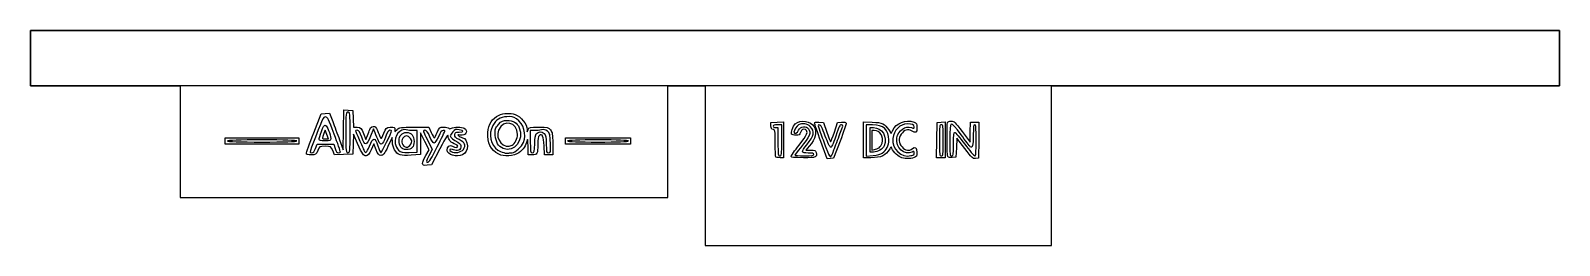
# Model space of a CAD drawing. Header units: millimetres. Extents: x 4.5 to 13.3, y 4 to 28.
# Drawn here: x 4.73 to 11.57, y 3.96 to 4.92 of the extents above; entities that cross this region are included whole.
import ezdxf

# ---------------------------------------------------------------- set-up
doc = ezdxf.new("R2010")
doc.units = ezdxf.units.MM
doc.layers.add('Back', color=7, linetype='CONTINUOUS')

msp = doc.modelspace()

# ---------------------------------------------------------------- linework, layer by layer
at = {"layer": 'Back', "color": 7}
for points in [[(5.401612, 4.17457), (7.583134, 4.17457), (7.583134, 4.67323), (7.750312, 4.67323), (7.750312, 3.959446), (9.300563, 3.959446), (9.300563, 4.67323), (11.572869, 4.67323), (11.572869, 4.921071), (4.732439, 4.921071), (4.732439, 4.67323), (5.401612, 4.67323)], [(4.732439, 4.921071), (11.572869, 4.921071), (11.572869, 4.67323), (4.732439, 4.67323)], [(9.300563, 4.67323), (7.750312, 4.67323), (7.750312, 3.959446), (9.300563, 3.959446)], [(8.787516, 4.430878), (8.788659, 4.509651), (8.806514, 4.510943), (8.82437, 4.512235), (8.82437, 4.432169), (8.82437, 4.352103), (8.805371, 4.352103), (8.786373, 4.352103)], [(5.603493, 4.426882), (5.603493, 4.441199), (5.768133, 4.441199), (5.932774, 4.441199), (5.932774, 4.426882), (5.932774, 4.412566), (5.768133, 4.412566), (5.603493, 4.412566)], [(7.125821, 4.426882), (7.125821, 4.441199), (7.271373, 4.441199), (7.416925, 4.441199), (7.416925, 4.426882), (7.416925, 4.412566), (7.271373, 4.412566), (7.125821, 4.412566)], [(6.486341, 4.326461)], [(6.827553, 4.367309)], [(8.542702, 4.372258)]]:
    msp.add_lwpolyline(points, close=True, dxfattribs=at)
for points in [[(5.999318, 4.462674), (6.032063, 4.548574), (6.051098, 4.550016), (6.070135, 4.551458), (6.084168, 4.514224)], [(6.114507, 4.432464), (6.130813, 4.387935), (6.132112, 4.476875), (6.133412, 4.565815), (6.153587, 4.564352), (6.173763, 4.56289), (6.175151, 4.526182), (6.17654, 4.489474), (6.193976, 4.488005)], [(6.05789, 4.456125), (6.050152, 4.475825), (6.04432, 4.459705)], [(6.051695, 4.436427), (6.065627, 4.436427), (6.05789, 4.456125)], [(6.195596, 4.415273), (6.176587, 4.457901), (6.175175, 4.412566), (6.173763, 4.36723), (6.132798, 4.365863), (6.091834, 4.364495), (6.084267, 4.383759)], [(6.221892, 4.460388), (6.232373, 4.434241), (6.239484, 4.451259)], [(6.274153, 4.462674), (6.266164, 4.481763), (6.253263, 4.448402)], [(6.362264, 4.479465), (6.362264, 4.469461), (6.372487, 4.478985)], [(6.50091, 4.362158), (6.515472, 4.38796), (6.496376, 4.425317), (6.477281, 4.462674), (6.477038, 4.414463), (6.476795, 4.366252), (6.435813, 4.363102)], [(6.462487, 4.425213), (6.462487, 4.473651), (6.444591, 4.473547)], [(6.44887, 4.488343), (6.515029, 4.48817), (6.525134, 4.464681)], [(6.954325, 4.478421), (6.954623, 4.467446), (6.958818, 4.477855)], [(6.986235, 4.473704), (6.968339, 4.474384), (6.968339, 4.424385)], [(8.045033, 4.494946), (8.045033, 4.509651), (8.073392, 4.510893), (8.10175, 4.512136), (8.10175, 4.432119), (8.10175, 4.352103), (8.085645, 4.352103)], [(8.066039, 4.486544), (8.076542, 4.486544), (8.076542, 4.423525)], [(8.093348, 4.429827), (8.093348, 4.499148), (8.074442, 4.499148)], [(8.259912, 4.510932), (8.279432, 4.509651), (8.294573, 4.466592)], [(8.328658, 4.466588), (8.343323, 4.509651), (8.361217, 4.510945)], [(8.492195, 4.352103), (8.458858, 4.352103), (8.458858, 4.432333), (8.458858, 4.512563), (8.498473, 4.511107)], [(8.499821, 4.499132), (8.471462, 4.499132), (8.471462, 4.429202), (8.471462, 4.359272), (8.50174, 4.36181)], [(8.488268, 4.431928), (8.488268, 4.486544), (8.50318, 4.486544)], [(8.507321, 4.47394), (8.49667, 4.47394), (8.49667, 4.429747), (8.49667, 4.385553), (8.508224, 4.388234)], [(8.572073, 4.476567), (8.582356, 4.460945), (8.588354, 4.472695)], [(8.900604, 4.468899), (8.935703, 4.421845), (8.936896, 4.466798), (8.938088, 4.511752), (8.956942, 4.511752), (8.975796, 4.511752), (8.974655, 4.430878), (8.973514, 4.350002), (8.960229, 4.348714)], [(6.0073, 4.393477), (6.014937, 4.412566), (6.051833, 4.412566), (6.088728, 4.412566), (6.095028, 4.393477)], [(6.278186, 4.388029), (6.267992, 4.413599), (6.25574, 4.386836)], [(6.351443, 4.422342), (6.350646, 4.442348), (6.331401, 4.402403)], [(6.426404, 4.375655), (6.462487, 4.376774), (6.462487, 4.425213)], [(6.563681, 4.391087), (6.526905, 4.319505), (6.506623, 4.318037)], [(6.507834, 4.431634), (6.529414, 4.388664), (6.514971, 4.360052)], [(6.977368, 4.364844), (6.958789, 4.364844), (6.958297, 4.404215)], [(7.06855, 4.414309), (7.06855, 4.364844), (7.049951, 4.364844), (7.031352, 4.364844), (7.029669, 4.405171)], [(8.216159, 4.40357), (8.201568, 4.385714), (8.223001, 4.385714)], [(8.354367, 4.425626), (8.325502, 4.350002), (8.310951, 4.34874), (8.296401, 4.347478), (8.268313, 4.424363)], [(8.504022, 4.377327), (8.488268, 4.377327), (8.488268, 4.431928)], [(8.911914, 4.393552), (8.876885, 4.439679), (8.874785, 4.396941), (8.872684, 4.354204), (8.856307, 4.352862)]]:
    msp.add_lwpolyline(points, dxfattribs=at)
for points in [[(6.051935, 4.534257), (6.04089, 4.534257), (6.040853, 4.534174), (5.990072, 4.399443)], [(6.090764, 4.458136), (6.065887, 4.525464), (6.061402, 4.534257), (6.051935, 4.534257)], [(6.152295, 4.555732), (6.143085, 4.555732), (6.14275, 4.552551), (6.14275, 4.465061)], [(6.161839, 4.465061), (6.161839, 4.552551), (6.161499, 4.555732), (6.152295, 4.555732)], [(6.778333, 4.464464), (6.780966, 4.500873), (6.798511, 4.528895), (6.826681, 4.541685)], [(6.863134, 4.535638), (6.832108, 4.53347), (6.816186, 4.523393), (6.800634, 4.49608)], [(6.826305, 4.501145), (6.840775, 4.516936), (6.845478, 4.519146), (6.864629, 4.519146)], [(6.826681, 4.541685), (6.848969, 4.551804), (6.8797, 4.553563), (6.900025, 4.545884)], [(6.911055, 4.456472), (6.910986, 4.511617), (6.84773, 4.526003), (6.826694, 4.475656)], [(6.906301, 4.52629), (6.892558, 4.535502), (6.884908, 4.53716), (6.863134, 4.535638)], [(6.864629, 4.519146), (6.891339, 4.519146), (6.909535, 4.508082), (6.91863, 4.486317)], [(6.900025, 4.545884), (6.926394, 4.53592), (6.953675, 4.502028), (6.954325, 4.478421)], [(6.93803, 4.42069), (6.952863, 4.456189), (6.938232, 4.50488), (6.906301, 4.52629)], [(8.153957, 4.503059), (8.176128, 4.523888), (8.224938, 4.516569), (8.238477, 4.490388)], [(8.588354, 4.472695), (8.606518, 4.50828), (8.647229, 4.524543), (8.685101, 4.511341)], [(8.835322, 4.509307), (8.836932, 4.513503), (8.842965, 4.515953), (8.851688, 4.515953)], [(8.895791, 4.454595), (8.846218, 4.52188), (8.845376, 4.521501), (8.845376, 4.431928)], [(8.851688, 4.515953), (8.864396, 4.515953), (8.868317, 4.512182), (8.900604, 4.468899)], [(5.966373, 4.370809), (5.966484, 4.374091), (5.98131, 4.415429), (5.999318, 4.462674)], [(6.023445, 4.433115), (6.023445, 4.436541), (6.027975, 4.45276), (6.033512, 4.469155)], [(6.033512, 4.469155), (6.040704, 4.490451), (6.045698, 4.498552), (6.050998, 4.497523)], [(6.04432, 4.459705), (6.03607, 4.436899), (6.036219, 4.436427), (6.051695, 4.436427)], [(6.050998, 4.497523), (6.058688, 4.496027), (6.074921, 4.456453), (6.075569, 4.437621)], [(6.084168, 4.514224), (6.091885, 4.493746), (6.105538, 4.456953), (6.114507, 4.432464)], [(6.118889, 4.378201), (6.118889, 4.380298), (6.106233, 4.416269), (6.090764, 4.458136)], [(6.14275, 4.465061), (6.14275, 4.37757), (6.14309, 4.374388), (6.152295, 4.374388)], [(6.152295, 4.374388), (6.161504, 4.374388), (6.161839, 4.37757), (6.161839, 4.465061)], [(6.194362, 4.474605), (6.189598, 4.474605), (6.1857, 4.47365), (6.1857, 4.472483)], [(6.1857, 4.472483), (6.1857, 4.471316), (6.193408, 4.453599), (6.202828, 4.433112)], [(6.193976, 4.488005), (6.21023, 4.486634), (6.212122, 4.484763), (6.221892, 4.460388)], [(6.214056, 4.443352), (6.205952, 4.46631), (6.200725, 4.474605), (6.194362, 4.474605)], [(6.253263, 4.448402), (6.236115, 4.40406), (6.228284, 4.403052), (6.214056, 4.443352)], [(6.239484, 4.451259), (6.243395, 4.46062), (6.248006, 4.472725), (6.249731, 4.478159)], [(6.249731, 4.478159), (6.253197, 4.489079), (6.263428, 4.494696), (6.273098, 4.490985)], [(6.273098, 4.490985), (6.276551, 4.48966), (6.283211, 4.477908), (6.287901, 4.464869)], [(6.288557, 4.428076), (6.285028, 4.436606), (6.278546, 4.452176), (6.274153, 4.462674)], [(6.287901, 4.464869), (6.292589, 4.45183), (6.298097, 4.440129), (6.300139, 4.438866)], [(6.299935, 4.374388), (6.30312, 4.374388), (6.347955, 4.465755), (6.347955, 4.472244)], [(6.300139, 4.438866), (6.302182, 4.437603), (6.307883, 4.447813), (6.312808, 4.461553)], [(6.312808, 4.461553), (6.32153, 4.485886), (6.322289, 4.486573), (6.342013, 4.488002)], [(6.33956, 4.474605), (6.333551, 4.474605), (6.328005, 4.46579), (6.320041, 4.443586)], [(6.347955, 4.472244), (6.347955, 4.473543), (6.344177, 4.474605), (6.33956, 4.474605)], [(6.342013, 4.488002), (6.35986, 4.489295), (6.362264, 4.488287), (6.362264, 4.479465)], [(6.413581, 4.476961), (6.386087, 4.484348), (6.357967, 4.448931), (6.364343, 4.414949)], [(6.372487, 4.478985), (6.381704, 4.487572), (6.389221, 4.488493), (6.44887, 4.488343)], [(6.38136, 4.427944), (6.38136, 4.450158), (6.394773, 4.465061), (6.414765, 4.465061)], [(6.432267, 4.438263), (6.422097, 4.453785), (6.407761, 4.454285), (6.398046, 4.439458)], [(6.444591, 4.473544), (6.434748, 4.473475), (6.420794, 4.475024), (6.413581, 4.476961)], [(6.414765, 4.465061), (6.435768, 4.465061), (6.44817, 4.450274), (6.44817, 4.425236)], [(6.496201, 4.474605), (6.486978, 4.474605), (6.487827, 4.471468), (6.507834, 4.431634)], [(6.518506, 4.445972), (6.509061, 4.467862), (6.503808, 4.474605), (6.496201, 4.474605)], [(6.525134, 4.464684), (6.530691, 4.451765), (6.536695, 4.441195), (6.538475, 4.441195)], [(6.538475, 4.441195), (6.540256, 4.441195), (6.54625, 4.451932), (6.551794, 4.465056)], [(6.551794, 4.465056), (6.561517, 4.48807), (6.562556, 4.488917), (6.581093, 4.488917)], [(6.552041, 4.400678), (6.571029, 4.43876), (6.586564, 4.470972), (6.586564, 4.472261)], [(6.578213, 4.474446), (6.572694, 4.474342), (6.565499, 4.46463), (6.557002, 4.445814)], [(6.600665, 4.447484), (6.600492, 4.459863), (6.593659, 4.449437), (6.563681, 4.391087)], [(6.586564, 4.472261), (6.586564, 4.47355), (6.582806, 4.474533), (6.578213, 4.474446)], [(6.581093, 4.488917), (6.591662, 4.488917), (6.601642, 4.486763), (6.603268, 4.484131)], [(6.635472, 4.411102), (6.613834, 4.418908), (6.600872, 4.432457), (6.600665, 4.447484)], [(6.603268, 4.484131), (6.605245, 4.480933), (6.609189, 4.480933), (6.615166, 4.484131)], [(6.621507, 4.46787), (6.615411, 4.460783), (6.610423, 4.452956), (6.610423, 4.450478)], [(6.610423, 4.450478), (6.610423, 4.444087), (6.62539, 4.430689), (6.643402, 4.420956)], [(6.615166, 4.484131), (6.626819, 4.490368), (6.660999, 4.490277), (6.67277, 4.483978)], [(6.65014, 4.477465), (6.634869, 4.480329), (6.631154, 4.479084), (6.621507, 4.46787)], [(6.65037, 4.432969), (6.632538, 4.441632), (6.629312, 4.445269), (6.630491, 4.455378)], [(6.630491, 4.455378), (6.631731, 4.466008), (6.634033, 4.467381), (6.649795, 4.466902)], [(6.655017, 4.453245), (6.642055, 4.456029), (6.641858, 4.455821), (6.650701, 4.448678)], [(6.649795, 4.466902), (6.672766, 4.466204), (6.672996, 4.473177), (6.650142, 4.477465)], [(6.650701, 4.448678), (6.655796, 4.444562), (6.662442, 4.441195), (6.665471, 4.441195)], [(6.67277, 4.483976), (6.693118, 4.473086), (6.678716, 4.448156), (6.655017, 4.453245)], [(6.827559, 4.367309), (6.791033, 4.386989), (6.775015, 4.418604), (6.778333, 4.464464)], [(6.800634, 4.49608), (6.779939, 4.459737), (6.790854, 4.406804), (6.823446, 4.385449)], [(6.826694, 4.475656), (6.809238, 4.43388), (6.850356, 4.388069), (6.887477, 4.407935)], [(6.811742, 4.452782), (6.809887, 4.481919), (6.810476, 4.483873), (6.826305, 4.501145)], [(6.846648, 4.393258), (6.824754, 4.402315), (6.813762, 4.421058), (6.811742, 4.452782)], [(6.91863, 4.486317), (6.941555, 4.431448), (6.896171, 4.372774), (6.846648, 4.393258)], [(6.887477, 4.407935), (6.900005, 4.414641), (6.911076, 4.437431), (6.911055, 4.456472)], [(6.958817, 4.477855), (6.962682, 4.487448), (6.966381, 4.48828), (7.005988, 4.488467)], [(7.018625, 4.476594), (7.010653, 4.474629), (6.996077, 4.473329), (6.986235, 4.473704)], [(6.988132, 4.414716), (6.989057, 4.436896), (6.991961, 4.457055), (6.994586, 4.459515)], [(6.994586, 4.459515), (7.005654, 4.469888), (7.020358, 4.470309), (7.030133, 4.460532)], [(7.0091, 4.450911), (7.003788, 4.446503), (7.00174, 4.435774), (7.00174, 4.412372)], [(7.005988, 4.488467), (7.046737, 4.488662), (7.049473, 4.488023), (7.058757, 4.476222)], [(7.029669, 4.405171), (7.027863, 4.448444), (7.021956, 4.461581), (7.0091, 4.450911)], [(7.044873, 4.470651), (7.035894, 4.477918), (7.029698, 4.479321), (7.018625, 4.476594)], [(7.030133, 4.460532), (7.038372, 4.452294), (7.039922, 4.444698), (7.039922, 4.412566)], [(7.058292, 4.417763), (7.056782, 4.457069), (7.055523, 4.46203), (7.044873, 4.470651)], [(7.058757, 4.476222), (7.067202, 4.465487), (7.06855, 4.456965), (7.06855, 4.414309)], [(8.054486, 4.4789), (8.046739, 4.48), (8.045033, 4.482897), (8.045033, 4.494946)], [(8.063939, 4.417631), (8.063939, 4.476578), (8.063786, 4.477579), (8.054486, 4.4789)], [(8.074442, 4.499148), (8.060438, 4.499148), (8.055536, 4.497514), (8.055536, 4.492846)], [(8.055536, 4.492846), (8.055536, 4.488925), (8.059504, 4.486544), (8.066039, 4.486544)], [(8.137521, 4.457038), (8.133046, 4.464277), (8.143333, 4.493078), (8.153957, 4.503059)], [(8.156719, 4.452934), (8.147555, 4.452934), (8.138916, 4.454781), (8.137521, 4.457038)], [(8.168738, 4.499023), (8.160743, 4.494745), (8.147964, 4.474274), (8.147964, 4.465746)], [(8.147964, 4.465746), (8.147964, 4.455711), (8.163095, 4.462435), (8.16897, 4.475081)], [(8.177739, 4.464402), (8.174003, 4.454573), (8.170999, 4.452934), (8.156719, 4.452934)], [(8.220228, 4.491796), (8.208584, 4.504232), (8.184727, 4.507581), (8.168738, 4.499023)], [(8.16897, 4.475081), (8.174155, 4.48624), (8.177995, 4.488872), (8.190628, 4.489925)], [(8.171071, 4.408455), (8.20767, 4.454629), (8.213857, 4.469858), (8.199203, 4.477701)], [(8.212684, 4.481638), (8.225942, 4.462711), (8.219948, 4.44832), (8.17683, 4.395551)], [(8.199203, 4.477701), (8.189592, 4.482844), (8.18326, 4.478921), (8.177739, 4.464402)], [(8.190628, 4.489925), (8.202709, 4.490932), (8.207413, 4.489165), (8.212684, 4.481638)], [(8.205288, 4.410154), (8.238913, 4.451293), (8.242057, 4.46848), (8.220228, 4.491796)], [(8.238477, 4.490388), (8.251536, 4.465134), (8.244682, 4.438475), (8.216159, 4.40357)], [(8.268313, 4.424363), (8.252866, 4.46665), (8.240263, 4.503716), (8.240309, 4.506731)], [(8.240309, 4.506731), (8.240378, 4.510627), (8.246036, 4.511842), (8.259912, 4.510932)], [(8.262034, 4.49839), (8.253136, 4.499711), (8.253193, 4.499192), (8.265597, 4.46583)], [(8.288357, 4.448778), (8.27421, 4.488297), (8.269438, 4.497291), (8.262034, 4.49839)], [(8.265597, 4.46583), (8.272531, 4.447184), (8.283922, 4.416546), (8.290912, 4.397747)], [(8.312028, 4.399279), (8.308066, 4.400041), (8.299067, 4.418858), (8.288357, 4.448778)], [(8.294573, 4.466592), (8.3029, 4.44291), (8.310676, 4.423532), (8.311853, 4.42353)], [(8.311853, 4.42353), (8.313029, 4.423527), (8.320592, 4.442903), (8.328658, 4.466588)], [(8.334877, 4.448598), (8.322622, 4.410956), (8.316788, 4.398361), (8.312028, 4.399279)], [(8.326767, 4.386764), (8.333084, 4.403517), (8.345333, 4.435656), (8.353985, 4.458186)], [(8.360526, 4.499148), (8.352493, 4.499148), (8.34926, 4.492778), (8.334877, 4.448598)], [(8.353985, 4.458186), (8.369401, 4.498326), (8.369533, 4.499148), (8.360526, 4.499148)], [(8.381171, 4.506744), (8.382304, 4.503721), (8.370242, 4.467218), (8.354367, 4.425626)], [(8.361217, 4.510945), (8.373089, 4.511804), (8.379804, 4.51039), (8.381171, 4.506744)], [(8.498473, 4.511107), (8.542935, 4.509473), (8.553753, 4.504397), (8.572073, 4.476567)], [(8.572277, 4.431498), (8.572208, 4.476254), (8.547766, 4.499106), (8.499821, 4.499132)], [(8.50318, 4.486544), (8.543439, 4.486544), (8.56716, 4.44637), (8.551391, 4.404895)], [(8.542336, 4.417183), (8.550417, 4.44645), (8.533457, 4.47394), (8.507321, 4.47394)], [(8.65542, 4.503349), (8.622078, 4.503349), (8.594951, 4.475716), (8.590746, 4.437469)], [(8.608109, 4.440953), (8.613795, 4.474612), (8.646602, 4.497426), (8.674217, 4.486927)], [(8.628089, 4.457509), (8.614474, 4.437306), (8.615602, 4.418723), (8.631546, 4.400565)], [(8.673806, 4.47277), (8.657313, 4.482237), (8.641108, 4.476826), (8.628089, 4.457509)], [(8.685727, 4.490399), (8.685727, 4.49996), (8.677794, 4.503349), (8.65542, 4.503349)], [(8.698331, 4.486133), (8.698331, 4.462978), (8.694502, 4.460893), (8.673806, 4.47277)], [(8.674217, 4.486927), (8.684217, 4.483125), (8.685727, 4.483581), (8.685727, 4.490399)], [(8.685101, 4.511341), (8.697514, 4.507013), (8.698331, 4.505456), (8.698331, 4.486133)], [(8.807565, 4.499148), (8.799501, 4.499148), (8.799162, 4.496348), (8.799162, 4.429827)], [(8.815967, 4.429827), (8.815967, 4.496348), (8.815627, 4.499148), (8.807565, 4.499148)], [(8.836415, 4.357064), (8.832409, 4.363382), (8.831434, 4.499176), (8.835322, 4.509307)], [(8.862181, 4.413022), (8.862181, 4.4529), (8.863475, 4.465538), (8.867561, 4.465538)], [(8.867561, 4.465538), (8.870519, 4.465538), (8.89056, 4.441905), (8.912096, 4.413022)], [(8.937074, 4.401441), (8.934009, 4.404018), (8.915432, 4.427937), (8.895791, 4.454595)], [(8.950343, 4.453984), (8.950274, 4.406562), (8.946897, 4.393183), (8.937074, 4.401441)], [(8.956709, 4.499148), (8.951502, 4.499148), (8.950397, 4.4913), (8.950343, 4.453984)], [(8.963011, 4.429827), (8.963011, 4.488645), (8.962057, 4.499148), (8.956709, 4.499148)], [(5.768133, 4.431654), (5.667917, 4.431654), (5.613037, 4.429966), (5.613037, 4.426882)], [(5.613037, 4.426882), (5.613037, 4.4238), (5.667917, 4.42211), (5.768133, 4.42211)], [(5.923229, 4.426882), (5.923229, 4.429966), (5.868349, 4.431654), (5.768133, 4.431654)], [(5.768133, 4.42211), (5.868349, 4.42211), (5.923229, 4.4238), (5.923229, 4.426882)], [(5.990072, 4.399443), (5.980648, 4.374438), (5.980648, 4.374388), (5.990141, 4.374388)], [(6.017388, 4.383934), (6.01016, 4.365532), (6.009102, 4.364844), (5.988032, 4.364844)], [(5.990144, 4.374388), (5.996792, 4.374388), (6.001962, 4.380143), (6.007298, 4.393477)], [(6.050794, 4.403021), (6.025, 4.403021), (6.024853, 4.402938), (6.017388, 4.383934)], [(6.049692, 4.426882), (6.031278, 4.426882), (6.023445, 4.428742), (6.023445, 4.433115)], [(6.075569, 4.437621), (6.075909, 4.427742), (6.07384, 4.426882), (6.049692, 4.426882)], [(6.084267, 4.383759), (6.076722, 4.402967), (6.076626, 4.403021), (6.050794, 4.403021)], [(6.095028, 4.393477), (6.099342, 4.380406), (6.104096, 4.374388), (6.110108, 4.374388)], [(6.110108, 4.374388), (6.114938, 4.374388), (6.118889, 4.376104), (6.118889, 4.378201)], [(6.234263, 4.360072), (6.221714, 4.360072), (6.217579, 4.365975), (6.195596, 4.415273)], [(6.202828, 4.433112), (6.212249, 4.412626), (6.22186, 4.391032), (6.224185, 4.385126)], [(6.224185, 4.385126), (6.230785, 4.368367), (6.235565, 4.372084), (6.248731, 4.404215)], [(6.25574, 4.386836), (6.247021, 4.36779), (6.240827, 4.360072), (6.234263, 4.360072)], [(6.248731, 4.404215), (6.265241, 4.444501), (6.272808, 4.444797), (6.28583, 4.405666)], [(6.300268, 4.362458), (6.290346, 4.362458), (6.286694, 4.366687), (6.278186, 4.388029)], [(6.28583, 4.405666), (6.291555, 4.388464), (6.297902, 4.374388), (6.299935, 4.374388)], [(6.320041, 4.443586), (6.307539, 4.408725), (6.29842, 4.404234), (6.288557, 4.428076)], [(6.331401, 4.402403), (6.314905, 4.368164), (6.310458, 4.362458), (6.300268, 4.362458)], [(6.361073, 4.38717), (6.356215, 4.395512), (6.351883, 4.411339), (6.351443, 4.422342)], [(6.435815, 4.363102), (6.388478, 4.359464), (6.374603, 4.363932), (6.361073, 4.38717)], [(6.364343, 4.414949), (6.366176, 4.405178), (6.372771, 4.392087), (6.378999, 4.385859)], [(6.378999, 4.385859), (6.389169, 4.375688), (6.393994, 4.374651), (6.426404, 4.375655)], [(6.388788, 4.399312), (6.384703, 4.405145), (6.38136, 4.41803), (6.38136, 4.427944)], [(6.413467, 4.388705), (6.401052, 4.388705), (6.394136, 4.391678), (6.388788, 4.399312)], [(6.398046, 4.439458), (6.392548, 4.431067), (6.391829, 4.425072), (6.395241, 4.416098)], [(6.395241, 4.416098), (6.403307, 4.394879), (6.422302, 4.393459), (6.433406, 4.413243)], [(6.44817, 4.425236), (6.44817, 4.399815), (6.437616, 4.388705), (6.413467, 4.388705)], [(6.433406, 4.413243), (6.439713, 4.424482), (6.439595, 4.427079), (6.432267, 4.438263)], [(6.509024, 4.331439), (6.515193, 4.331439), (6.526971, 4.350395), (6.552041, 4.400678)], [(6.537502, 4.417338), (6.533849, 4.417338), (6.525301, 4.430223), (6.518506, 4.445972)], [(6.557002, 4.445814), (6.54993, 4.430152), (6.541155, 4.417338), (6.537502, 4.417338)], [(6.596101, 4.385852), (6.596101, 4.401939), (6.608558, 4.411247), (6.620285, 4.403923)], [(6.664419, 4.365619), (6.639486, 4.35234), (6.596101, 4.365189), (6.596101, 4.385852)], [(6.620493, 4.388424), (6.608393, 4.3949), (6.602183, 4.386469), (6.613902, 4.379477)], [(6.613902, 4.379477), (6.629373, 4.370246), (6.658615, 4.375481), (6.668909, 4.389325)], [(6.620285, 4.403923), (6.631468, 4.396939), (6.643823, 4.396542), (6.643823, 4.403167)], [(6.642871, 4.384832), (6.635784, 4.384014), (6.625712, 4.38563), (6.620493, 4.388424)], [(6.643823, 4.403167), (6.643823, 4.405874), (6.640065, 4.409445), (6.635472, 4.411102)], [(6.657273, 4.39948), (6.65609, 4.3892), (6.652938, 4.385994), (6.642871, 4.384832)], [(6.643402, 4.420956), (6.65587, 4.414218), (6.6585, 4.410147), (6.657273, 4.39948)], [(6.668911, 4.389325), (6.681965, 4.40688), (6.676217, 4.420412), (6.65037, 4.432969)], [(6.686621, 4.405028), (6.686462, 4.384673), (6.680567, 4.37422), (6.664419, 4.365619)], [(6.665471, 4.441195), (6.676485, 4.441195), (6.686772, 4.423605), (6.686621, 4.405028)], [(6.823446, 4.385449), (6.83679, 4.376705), (6.862876, 4.369762), (6.872093, 4.3725)], [(6.887436, 4.374388), (6.899955, 4.374388), (6.93028, 4.40214), (6.93803, 4.42069)], [(6.954307, 4.428938), (6.948932, 4.406473), (6.935732, 4.387055), (6.917205, 4.37436)], [(6.9583, 4.404215), (6.95796, 4.431926), (6.956774, 4.439248), (6.954307, 4.428938)], [(6.968339, 4.424387), (6.968339, 4.378472), (6.969078, 4.374388), (6.977394, 4.374388)], [(7.00174, 4.412372), (7.00174, 4.368652), (6.999786, 4.364844), (6.977368, 4.364844)], [(6.977394, 4.374388), (6.985438, 4.374388), (6.986637, 4.378888), (6.988132, 4.414716)], [(7.039922, 4.412566), (7.039922, 4.376967), (7.040602, 4.374388), (7.049941, 4.374388)], [(7.049941, 4.374388), (7.059506, 4.374388), (7.059885, 4.376356), (7.058292, 4.417763)], [(7.271373, 4.431654), (7.183883, 4.431654), (7.135366, 4.429953), (7.135366, 4.426882)], [(7.135366, 4.426882), (7.135366, 4.423813), (7.183883, 4.42211), (7.271373, 4.42211)], [(7.407381, 4.426882), (7.407381, 4.429953), (7.358864, 4.431654), (7.271373, 4.431654)], [(7.271373, 4.42211), (7.358864, 4.42211), (7.407381, 4.423813), (7.407381, 4.426882)], [(8.06674, 4.354904), (8.065199, 4.356445), (8.063939, 4.384672), (8.063939, 4.417631)], [(8.076542, 4.423525), (8.076542, 4.363306), (8.076917, 4.360506), (8.084945, 4.360506)], [(8.084945, 4.360506), (8.093008, 4.360506), (8.093348, 4.363306), (8.093348, 4.429827)], [(8.13536, 4.357752), (8.13536, 4.360859), (8.15143, 4.383675), (8.171071, 4.408455)], [(8.17683, 4.395551), (8.163264, 4.37895), (8.152165, 4.364274), (8.152165, 4.362937)], [(8.210983, 4.37311), (8.17937, 4.37311), (8.17868, 4.377598), (8.205288, 4.410154)], [(8.223001, 4.385714), (8.242353, 4.385714), (8.244689, 4.384696), (8.247067, 4.37522)], [(8.290912, 4.397747), (8.310453, 4.34519), (8.311023, 4.345015), (8.326767, 4.386764)], [(8.577037, 4.392015), (8.557694, 4.36087), (8.539057, 4.352103), (8.492195, 4.352103)], [(8.551391, 4.404895), (8.5459, 4.390452), (8.52338, 4.377346), (8.504022, 4.377327)], [(8.508224, 4.388234), (8.514578, 4.389708), (8.523936, 4.393507), (8.529021, 4.396677)], [(8.529021, 4.396677), (8.534106, 4.399846), (8.540098, 4.409074), (8.542336, 4.417183)], [(8.542702, 4.372274), (8.562943, 4.387258), (8.572294, 4.405985), (8.572277, 4.431498)], [(8.584881, 4.397413), (8.584881, 4.4023), (8.582346, 4.400563), (8.577037, 4.392015)], [(8.624731, 4.353756), (8.609505, 4.360391), (8.584903, 4.387344), (8.584881, 4.397413)], [(8.590746, 4.437469), (8.585642, 4.39106), (8.629159, 4.349727), (8.670995, 4.361245)], [(8.677601, 4.377458), (8.64334, 4.359123), (8.600843, 4.397952), (8.608109, 4.440953)], [(8.631546, 4.400565), (8.64617, 4.383908), (8.664796, 4.380677), (8.677887, 4.392525)], [(8.685727, 4.373258), (8.685727, 4.380409), (8.684398, 4.381096), (8.677601, 4.377458)], [(8.677887, 4.392525), (8.690156, 4.403628), (8.698331, 4.39692), (8.698331, 4.375753)], [(8.799162, 4.429827), (8.799162, 4.363306), (8.799502, 4.360506), (8.807565, 4.360506)], [(8.807565, 4.360506), (8.815627, 4.360506), (8.815967, 4.363306), (8.815967, 4.429827)], [(8.845376, 4.431928), (8.845376, 4.363306), (8.845702, 4.360506), (8.853778, 4.360506)], [(8.853778, 4.360506), (8.861733, 4.360506), (8.862181, 4.363306), (8.862181, 4.413022)], [(8.960229, 4.348714), (8.947782, 4.347506), (8.944729, 4.350339), (8.911914, 4.393552)], [(8.912096, 4.413022), (8.933632, 4.384138), (8.953898, 4.360506), (8.957132, 4.360506)], [(8.957132, 4.360506), (8.961933, 4.360506), (8.963011, 4.373222), (8.963011, 4.429827)], [(5.988032, 4.364844), (5.973618, 4.364844), (5.966241, 4.366876), (5.966373, 4.370809)], [(6.506623, 4.318037), (6.488814, 4.316749), (6.486341, 4.317773), (6.486341, 4.326461)], [(6.486348, 4.326465), (6.486348, 4.331905), (6.492901, 4.347967), (6.50091, 4.362158)], [(6.514971, 4.360052), (6.502245, 4.334843), (6.501538, 4.331439), (6.509024, 4.331439)], [(6.917205, 4.37436), (6.895499, 4.359487), (6.848876, 4.35582), (6.827553, 4.367309)], [(6.872093, 4.3725), (6.875588, 4.373539), (6.882492, 4.374388), (6.887436, 4.374388)], [(8.085645, 4.352103), (8.076787, 4.352103), (8.06828, 4.353364), (8.06674, 4.354904)], [(8.190109, 4.352103), (8.147058, 4.352103), (8.13536, 4.35331), (8.13536, 4.357752)], [(8.152165, 4.362937), (8.152165, 4.361599), (8.171071, 4.360506), (8.194178, 4.360506)], [(8.247067, 4.37522), (8.252546, 4.353387), (8.249383, 4.352103), (8.190109, 4.352103)], [(8.194178, 4.360506), (8.228722, 4.360506), (8.236191, 4.361626), (8.236191, 4.366808)], [(8.236191, 4.366808), (8.236191, 4.371709), (8.230589, 4.37311), (8.210983, 4.37311)], [(8.50174, 4.36181), (8.521582, 4.363473), (8.5357, 4.367075), (8.542702, 4.372258)], [(8.685101, 4.352514), (8.667503, 4.34638), (8.640379, 4.346938), (8.624731, 4.353756)], [(8.670995, 4.361245), (8.677912, 4.363149), (8.684056, 4.364707), (8.684649, 4.364707)], [(8.684649, 4.364707), (8.685246, 4.364707), (8.685727, 4.368554), (8.685727, 4.373258)], [(8.698331, 4.375753), (8.698331, 4.358638), (8.697257, 4.356752), (8.685101, 4.352514)], [(8.856307, 4.352862), (8.846044, 4.352023), (8.838617, 4.353591), (8.836415, 4.357064)]]:
    msp.add_open_spline(points, degree=3, dxfattribs=at)

doc.saveas('drawing.dxf')
